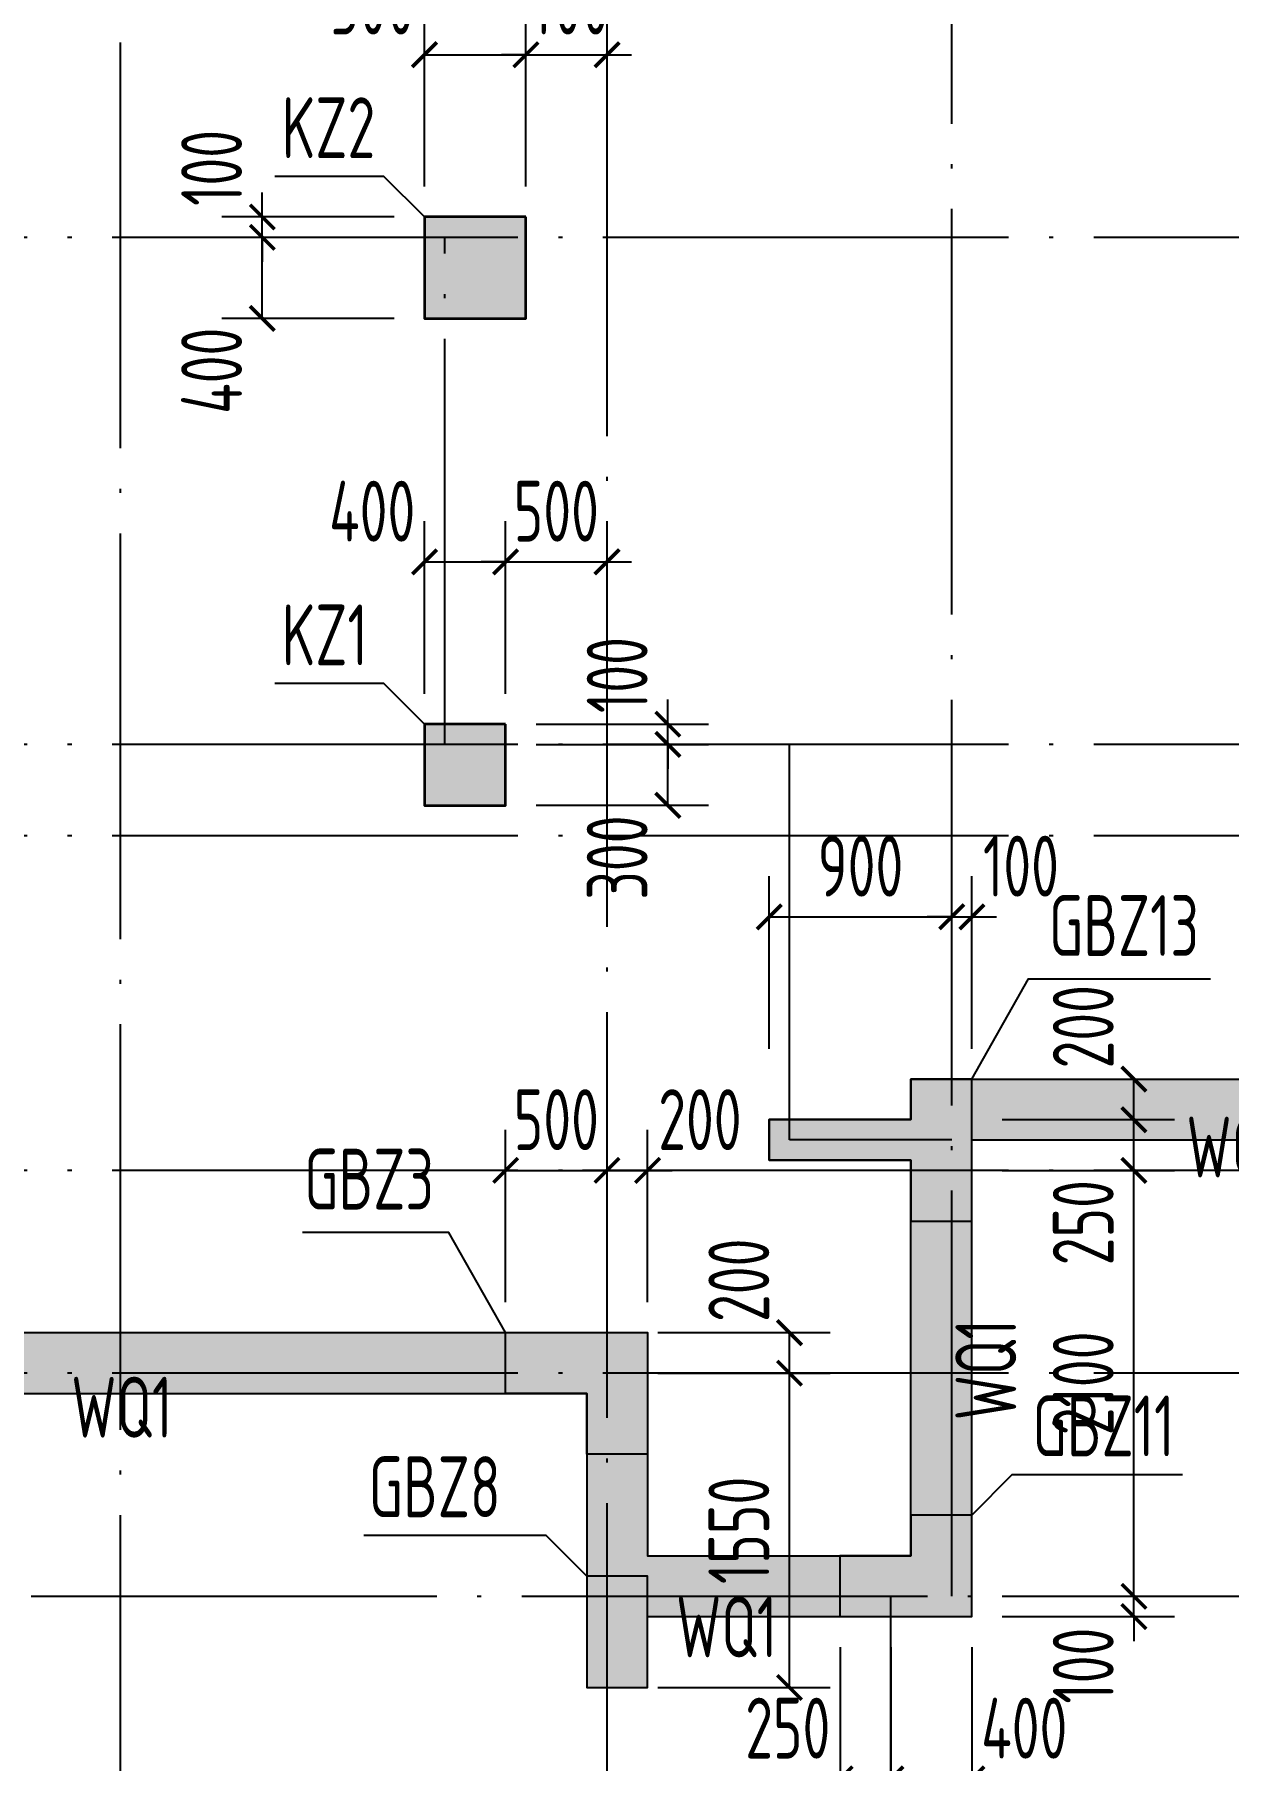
# Model space of a CAD drawing. Extents: x 826826 to 1642106, y -156213 to 399140.
# Drawn here: x 1178600 to 1184488, y 336036 to 344546 of the extents above; entities that cross this region are included whole.
import ezdxf
from ezdxf.enums import TextEntityAlignment as Align

# ---------------------------------------------------------------- set-up
doc = ezdxf.new("R2010")
doc.units = 0
doc.header["$LTSCALE"] = 1000
doc.linetypes.add('DOTE', pattern=[2.42, 2, -0.2, 0.02, -0.2])
doc.layers.get('0').update_dxf_attribs({"linetype": 'CONTINUOUS'})
doc.layers.get('DEFPOINTS').update_dxf_attribs({"linetype": 'CONTINUOUS'})
for name, color, linetype in [('A-AXIS', 1, 'CONTINUOUS'), ('A-DOTE', 10, 'DOTE'), ('S-Q墙填充', 252, 'CONTINUOUS'), ('S-Q墙实线', 6, 'CONTINUOUS'), ('S-Q墙标注', 3, 'CONTINUOUS'), ('S-X详图填充', 252, 'CONTINUOUS'), ('S-X详图实线', 4, 'CONTINUOUS'), ('S-Y一般标注', 3, 'CONTINUOUS'), ('S-Z柱实线', 6, 'CONTINUOUS'), ('S-Z柱编号', 6, 'CONTINUOUS')]:
    doc.layers.add(name, color=color, linetype=linetype)
doc.styles.add('TSSD_DIMENSION', font='Tssdeng.shx', dxfattribs={"width": 0.7, "bigfont": 'tssdchn.shx'})
doc.styles.add('TSSD_REIN', font='tssdeng.shx', dxfattribs={"width": 0.7, "height": 300, "bigfont": 'tssdchn.shx'})
doc.styles.add('结构文字', font='zstxt.shx', dxfattribs={"width": 0.7, "bigfont": 'zshz.shx'})
doc.dimstyles.new('STRUCK', dxfattribs={"dimtxt": 400, "dimasz": 121, "dimexe": 200, "dimexo": 150, "dimgap": 115, "dimtad": 1, "dimdec": 0, "dimdsep": 46, "dimtxsty": '结构文字', "dimblk": 'ARCHTICK', "dimcen": 400, "dimclrd": 3, "dimclre": 3, "dimclrt": 7, "dimadec": 0, "dimazin": 0, "dimtfac": 1, "dimtdec": 0, "dimtix": 1, "dimtmove": 2, "dimatfit": 3, "dimldrblk": '_DIMX', "dimfxl": 0, "dimtolj": 1, "dimtzin": 0, "dimarcsym": 0})
doc.dimstyles.new('TSSD_100_100$0', dxfattribs={"dimtxt": 300, "dimasz": 80, "dimexe": 100, "dimexo": 250, "dimgap": 100, "dimtad": 1, "dimdec": 0, "dimzin": 0, "dimdsep": 46, "dimtxsty": 'TSSD_DIMENSION', "dimblk": 'ARCHTICK', "dimcen": 0, "dimdle": 100, "dimclrd": 3, "dimclre": 3, "dimclrt": 7, "dimadec": 0, "dimazin": 0, "dimtfac": 1, "dimtdec": 0, "dimtix": 1, "dimtmove": 2, "dimatfit": 3, "dimldrblk": 'ARCHTICK', "dimfxl": 0, "dimtolj": 1, "dimtzin": 0, "dimarcsym": 0})

# ---------------------------------------------------------------- blocks, each defined once
blk = doc.blocks.new('_ArchTick')
at = {"color": 0, "linetype": 'ByBlock', "const_width": 0.15}
blk.add_lwpolyline([(-0.5, -0.5), (0.5, 0.5)], dxfattribs=at)
blk = doc.blocks.new('*D50')
at = {"layer": 'DEFPOINTS', "color": 0}
for p in [(747421.3, 350782), (745521.3, 349782), (747421.3, 349782)]:
    blk.add_point(p, dxfattribs=at)
at = {"layer": 'S-Y一般标注', "color": 0, "lineweight": -2}
for p, q in [((745521.3, 350032), (745521.3, 350882)), ((747421.3, 350032), (747421.3, 350882)), ((745421.3, 350782), (747521.3, 350782))]:
    blk.add_line(p, q, dxfattribs=at)
at = {"layer": 'S-Y一般标注', "color": 0, "lineweight": -2, "xscale": 100, "yscale": 100, "zscale": 100, "rotation": 180}
blk.add_blockref('_ArchTick', (745521.3, 350782), dxfattribs=at)
at = {"layer": 'S-Y一般标注', "color": 0, "lineweight": -2, "xscale": 100, "yscale": 100, "zscale": 100}
blk.add_blockref('_ArchTick', (747421.3, 350782), dxfattribs=at)
at = {"layer": 'S-Y一般标注', "color": 7, "insert": (746471.3, 351032), "char_height": 300, "attachment_point": 5, "style": 'TSSD_DIMENSION'}
blk.add_mtext('\\A1;1900', dxfattribs=at)
blk = doc.blocks.new('*D51')
at = {"layer": 'DEFPOINTS', "color": 0}
for p in [(749821.3, 350782), (747421.3, 349782), (749821.3, 349782)]:
    blk.add_point(p, dxfattribs=at)
at = {"layer": 'S-Y一般标注', "color": 0, "lineweight": -2}
for p, q in [((747421.3, 350032), (747421.3, 350882)), ((749821.3, 350032), (749821.3, 350882)), ((747321.3, 350782), (749921.3, 350782))]:
    blk.add_line(p, q, dxfattribs=at)
at = {"layer": 'S-Y一般标注', "color": 0, "lineweight": -2, "xscale": 100, "yscale": 100, "zscale": 100, "rotation": 180}
blk.add_blockref('_ArchTick', (747421.3, 350782), dxfattribs=at)
at = {"layer": 'S-Y一般标注', "color": 0, "lineweight": -2, "xscale": 100, "yscale": 100, "zscale": 100}
blk.add_blockref('_ArchTick', (749821.3, 350782), dxfattribs=at)
at = {"layer": 'S-Y一般标注', "color": 7, "insert": (748621.3, 351032), "char_height": 300, "attachment_point": 5, "style": 'TSSD_DIMENSION'}
blk.add_mtext('\\A1;2400', dxfattribs=at)
blk = doc.blocks.new('*D52')
at = {"layer": 'DEFPOINTS', "color": 0}
for p in [(751521.3, 350782), (749821.3, 349782), (751521.3, 349782)]:
    blk.add_point(p, dxfattribs=at)
at = {"layer": 'S-Y一般标注', "color": 0, "lineweight": -2}
for p, q in [((749821.3, 350032), (749821.3, 350882)), ((751521.3, 350032), (751521.3, 350882)), ((749721.3, 350782), (751621.3, 350782))]:
    blk.add_line(p, q, dxfattribs=at)
at = {"layer": 'S-Y一般标注', "color": 0, "lineweight": -2, "xscale": 100, "yscale": 100, "zscale": 100, "rotation": 180}
blk.add_blockref('_ArchTick', (749821.3, 350782), dxfattribs=at)
at = {"layer": 'S-Y一般标注', "color": 0, "lineweight": -2, "xscale": 100, "yscale": 100, "zscale": 100}
blk.add_blockref('_ArchTick', (751521.3, 350782), dxfattribs=at)
at = {"layer": 'S-Y一般标注', "color": 7, "insert": (750671.3, 351032), "char_height": 300, "attachment_point": 5, "style": 'TSSD_DIMENSION'}
blk.add_mtext('\\A1;1700', dxfattribs=at)
blk = doc.blocks.new('*D53')
at = {"layer": 'DEFPOINTS', "color": 0}
for p in [(754321.3, 350782), (751521.3, 349782), (754321.3, 349782)]:
    blk.add_point(p, dxfattribs=at)
at = {"layer": 'S-Y一般标注', "color": 0, "lineweight": -2}
for p, q in [((751521.3, 350032), (751521.3, 350882)), ((754321.3, 350032), (754321.3, 350882)), ((751421.3, 350782), (754421.3, 350782))]:
    blk.add_line(p, q, dxfattribs=at)
at = {"layer": 'S-Y一般标注', "color": 0, "lineweight": -2, "xscale": 100, "yscale": 100, "zscale": 100, "rotation": 180}
blk.add_blockref('_ArchTick', (751521.3, 350782), dxfattribs=at)
at = {"layer": 'S-Y一般标注', "color": 0, "lineweight": -2, "xscale": 100, "yscale": 100, "zscale": 100}
blk.add_blockref('_ArchTick', (754321.3, 350782), dxfattribs=at)
at = {"layer": 'S-Y一般标注', "color": 7, "insert": (752921.3, 351032), "char_height": 300, "attachment_point": 5, "style": 'TSSD_DIMENSION'}
blk.add_mtext('\\A1;2800', dxfattribs=at)
blk = doc.blocks.new('*D113')
at = {"layer": 'DEFPOINTS', "color": 0}
for p in [(1181523.4, 338145.5), (1182323.4, 338145.5), (1181523.4, 337945.5)]:
    blk.add_point(p, dxfattribs=at)
at = {"layer": 'S-Q墙标注', "color": 3, "lineweight": -2}
for p, q in [((1181673.4, 338145.5), (1182523.4, 338145.5)), ((1182323.4, 337945.5), (1182323.4, 338145.5)), ((1181673.4, 337945.5), (1182523.4, 337945.5))]:
    blk.add_line(p, q, dxfattribs=at)
at = {"layer": 'S-Q墙标注', "color": 3, "lineweight": -2, "xscale": 121, "yscale": 121, "zscale": 121}
for p, rotation in [((1182323.4, 338145.5), 90), ((1182323.4, 337945.5), 270)]:
    blk.add_blockref('_ArchTick', p, dxfattribs=dict(at, rotation=rotation))
at = {"layer": 'S-Q墙标注', "color": 7, "insert": (1182073.4, 338403.6), "char_height": 300, "attachment_point": 5, "rotation": 90, "style": 'TSSD_REIN'}
blk.add_mtext('\\A1;200', dxfattribs=at)
blk = doc.blocks.new('_DIMX')
blk.add_line((-150, 0), (150, 0))
at = {"const_width": 50}
blk.add_lwpolyline([(-70, -70), (70, 70)], dxfattribs=at)
blk = doc.blocks.new('*D114')
at = {"layer": 'DEFPOINTS', "color": 0}
for p in [(1181423.4, 338945.5), (1180923.4, 338145.5), (1181423.4, 338145.5)]:
    blk.add_point(p, dxfattribs=at)
at = {"layer": 'S-Q墙标注', "color": 3, "lineweight": -2}
for p, q in [((1180923.4, 338295.5), (1180923.4, 339145.5)), ((1181423.4, 338295.5), (1181423.4, 339145.5)), ((1180923.4, 338945.5), (1180802.4, 338945.5)), ((1180923.4, 338945.5), (1181423.4, 338945.5)), ((1181423.4, 338945.5), (1181544.4, 338945.5))]:
    blk.add_line(p, q, dxfattribs=at)
at = {"layer": 'S-Q墙标注', "color": 3, "lineweight": -2, "xscale": 121, "yscale": 121, "zscale": 121}
blk.add_blockref('_ArchTick', (1180923.4, 338945.5), dxfattribs=at)
at = {"layer": 'S-Q墙标注', "color": 3, "lineweight": -2, "xscale": 121, "yscale": 121, "zscale": 121, "rotation": 180}
blk.add_blockref('_ArchTick', (1181423.4, 338945.5), dxfattribs=at)
at = {"layer": 'S-Q墙标注', "color": 7, "insert": (1181173.4, 339195.5), "char_height": 300, "attachment_point": 5, "style": 'TSSD_REIN'}
blk.add_mtext('\\A1;500', dxfattribs=at)
blk = doc.blocks.new('*D115')
at = {"layer": 'DEFPOINTS', "color": 0}
for p in [(1181623.4, 338945.5), (1181423.4, 338145.5), (1181623.4, 338145.5)]:
    blk.add_point(p, dxfattribs=at)
at = {"layer": 'S-Q墙标注', "color": 3, "lineweight": -2}
for p, q in [((1181423.4, 338295.5), (1181423.4, 339145.5)), ((1181623.4, 338295.5), (1181623.4, 339145.5)), ((1181423.4, 338945.5), (1181302.4, 338945.5)), ((1181423.4, 338945.5), (1181623.4, 338945.5)), ((1181623.4, 338945.5), (1181744.4, 338945.5))]:
    blk.add_line(p, q, dxfattribs=at)
at = {"layer": 'S-Q墙标注', "color": 3, "lineweight": -2, "xscale": 121, "yscale": 121, "zscale": 121}
blk.add_blockref('_ArchTick', (1181423.4, 338945.5), dxfattribs=at)
at = {"layer": 'S-Q墙标注', "color": 3, "lineweight": -2, "xscale": 121, "yscale": 121, "zscale": 121, "rotation": 180}
blk.add_blockref('_ArchTick', (1181623.4, 338945.5), dxfattribs=at)
at = {"layer": 'S-Q墙标注', "color": 7, "insert": (1181881.5, 339195.5), "char_height": 300, "attachment_point": 5, "style": 'TSSD_REIN'}
blk.add_mtext('\\A1;200', dxfattribs=at)
blk = doc.blocks.new('*D116')
at = {"layer": 'DEFPOINTS', "color": 0}
for p in [(1181523.4, 337945.5), (1182323.4, 337945.5), (1181523.4, 336395.6)]:
    blk.add_point(p, dxfattribs=at)
at = {"layer": 'S-Q墙标注', "color": 3, "lineweight": -2}
for p, q in [((1181673.4, 337945.5), (1182523.4, 337945.5)), ((1182323.4, 336395.6), (1182323.4, 337945.5)), ((1181673.4, 336395.6), (1182523.4, 336395.6))]:
    blk.add_line(p, q, dxfattribs=at)
at = {"layer": 'S-Q墙标注', "color": 3, "lineweight": -2, "xscale": 121, "yscale": 121, "zscale": 121}
for p, rotation in [((1182323.4, 337945.5), 90), ((1182323.4, 336395.6), 270)]:
    blk.add_blockref('_ArchTick', p, dxfattribs=dict(at, rotation=rotation))
at = {"layer": 'S-Q墙标注', "color": 7, "insert": (1182073.4, 337170.6), "char_height": 300, "attachment_point": 5, "rotation": 90, "style": 'TSSD_REIN'}
blk.add_mtext('\\A1;1550', dxfattribs=at)
blk = doc.blocks.new('*D117')
at = {"layer": 'DEFPOINTS', "color": 0}
for p in [(1182572.9, 336745.5), (1182823.4, 336745.5), (1182823.4, 335945.5)]:
    blk.add_point(p, dxfattribs=at)
at = {"layer": 'S-Q墙标注', "color": 3, "lineweight": -2}
for p, q in [((1182572.9, 336595.5), (1182572.9, 335745.5)), ((1182823.4, 336595.5), (1182823.4, 335745.5)), ((1182572.9, 335945.5), (1182823.4, 335945.5))]:
    blk.add_line(p, q, dxfattribs=at)
at = {"layer": 'S-Q墙标注', "color": 3, "lineweight": -2, "xscale": 121, "yscale": 121, "zscale": 121, "rotation": 180}
blk.add_blockref('_ArchTick', (1182572.9, 335945.5), dxfattribs=at)
at = {"layer": 'S-Q墙标注', "color": 3, "lineweight": -2, "xscale": 121, "yscale": 121, "zscale": 121}
blk.add_blockref('_ArchTick', (1182823.4, 335945.5), dxfattribs=at)
at = {"layer": 'S-Q墙标注', "color": 7, "insert": (1182314.8, 336195.5), "char_height": 300, "attachment_point": 5, "style": 'TSSD_REIN'}
blk.add_mtext('\\A1;250', dxfattribs=at)
blk = doc.blocks.new('*D118')
at = {"layer": 'DEFPOINTS', "color": 0}
for p in [(1182823.4, 336745.5), (1183222.9, 336745.5), (1183222.9, 335945.5)]:
    blk.add_point(p, dxfattribs=at)
at = {"layer": 'S-Q墙标注', "color": 3, "lineweight": -2}
for p, q in [((1182823.4, 336595.5), (1182823.4, 335745.5)), ((1183222.9, 336595.5), (1183222.9, 335745.5)), ((1182823.4, 335945.5), (1183222.9, 335945.5))]:
    blk.add_line(p, q, dxfattribs=at)
at = {"layer": 'S-Q墙标注', "color": 3, "lineweight": -2, "xscale": 121, "yscale": 121, "zscale": 121, "rotation": 180}
blk.add_blockref('_ArchTick', (1182823.4, 335945.5), dxfattribs=at)
at = {"layer": 'S-Q墙标注', "color": 3, "lineweight": -2, "xscale": 121, "yscale": 121, "zscale": 121}
blk.add_blockref('_ArchTick', (1183222.9, 335945.5), dxfattribs=at)
at = {"layer": 'S-Q墙标注', "color": 7, "insert": (1183481, 336195.5), "char_height": 300, "attachment_point": 5, "style": 'TSSD_REIN'}
blk.add_mtext('\\A1;400', dxfattribs=at)
blk = doc.blocks.new('*D119')
at = {"layer": 'DEFPOINTS', "color": 0}
for p in [(1183221.9, 336845.5), (1184021.9, 336845.5), (1183221.9, 336745.5)]:
    blk.add_point(p, dxfattribs=at)
at = {"layer": 'S-Q墙标注', "color": 3, "lineweight": -2}
for p, q in [((1184021.9, 336845.5), (1184021.9, 336966.5)), ((1183371.9, 336845.5), (1184221.9, 336845.5)), ((1184021.9, 336745.5), (1184021.9, 336845.5)), ((1183371.9, 336745.5), (1184221.9, 336745.5)), ((1184021.9, 336745.5), (1184021.9, 336624.5))]:
    blk.add_line(p, q, dxfattribs=at)
at = {"layer": 'S-Q墙标注', "color": 3, "lineweight": -2, "xscale": 121, "yscale": 121, "zscale": 121}
for p, rotation in [((1184021.9, 336845.5), 270), ((1184021.9, 336745.5), 90)]:
    blk.add_blockref('_ArchTick', p, dxfattribs=dict(at, rotation=rotation))
at = {"layer": 'S-Q墙标注', "color": 7, "insert": (1183771.9, 336503.6), "char_height": 300, "attachment_point": 5, "rotation": 90, "style": 'TSSD_REIN'}
blk.add_mtext('\\A1;100', dxfattribs=at)
blk = doc.blocks.new('*D120')
at = {"layer": 'DEFPOINTS', "color": 0}
for p in [(1183221.9, 339395.5), (1184021.9, 339395.5), (1183221.9, 339195.5)]:
    blk.add_point(p, dxfattribs=at)
at = {"layer": 'S-Q墙标注', "color": 3, "lineweight": -2}
for p, q in [((1183371.9, 339395.5), (1184221.9, 339395.5)), ((1184021.9, 339195.5), (1184021.9, 339395.5)), ((1183371.9, 339195.5), (1184221.9, 339195.5))]:
    blk.add_line(p, q, dxfattribs=at)
at = {"layer": 'S-Q墙标注', "color": 3, "lineweight": -2, "xscale": 121, "yscale": 121, "zscale": 121}
for p, rotation in [((1184021.9, 339395.5), 90), ((1184021.9, 339195.5), 270)]:
    blk.add_blockref('_ArchTick', p, dxfattribs=dict(at, rotation=rotation))
at = {"layer": 'S-Q墙标注', "color": 7, "insert": (1183771.9, 339653.6), "char_height": 300, "attachment_point": 5, "rotation": 90, "style": 'TSSD_REIN'}
blk.add_mtext('\\A1;200', dxfattribs=at)
blk = doc.blocks.new('*D121')
at = {"layer": 'DEFPOINTS', "color": 0}
for p in [(1183123.4, 340195.5), (1182223.4, 339395.5), (1183123.4, 339395.5)]:
    blk.add_point(p, dxfattribs=at)
at = {"layer": 'S-Q墙标注', "color": 3, "lineweight": -2}
for p, q in [((1182223.4, 339545.5), (1182223.4, 340395.5)), ((1183123.4, 339545.5), (1183123.4, 340395.5)), ((1182223.4, 340195.5), (1183123.4, 340195.5))]:
    blk.add_line(p, q, dxfattribs=at)
at = {"layer": 'S-Q墙标注', "color": 3, "lineweight": -2, "xscale": 121, "yscale": 121, "zscale": 121, "rotation": 180}
blk.add_blockref('_ArchTick', (1182223.4, 340195.5), dxfattribs=at)
at = {"layer": 'S-Q墙标注', "color": 3, "lineweight": -2, "xscale": 121, "yscale": 121, "zscale": 121}
blk.add_blockref('_ArchTick', (1183123.4, 340195.5), dxfattribs=at)
at = {"layer": 'S-Q墙标注', "color": 7, "insert": (1182673.4, 340445.5), "char_height": 300, "attachment_point": 5, "style": 'TSSD_REIN'}
blk.add_mtext('\\A1;900', dxfattribs=at)
blk = doc.blocks.new('*D122')
at = {"layer": 'DEFPOINTS', "color": 0}
for p in [(1183222.9, 340195.5), (1183123.4, 339395.5), (1183222.9, 339395.5)]:
    blk.add_point(p, dxfattribs=at)
at = {"layer": 'S-Q墙标注', "color": 3, "lineweight": -2}
for p, q in [((1183123.4, 339545.5), (1183123.4, 340395.5)), ((1183222.9, 339545.5), (1183222.9, 340395.5)), ((1183123.4, 340195.5), (1183002.4, 340195.5)), ((1183123.4, 340195.5), (1183222.9, 340195.5)), ((1183222.9, 340195.5), (1183343.9, 340195.5))]:
    blk.add_line(p, q, dxfattribs=at)
at = {"layer": 'S-Q墙标注', "color": 3, "lineweight": -2, "xscale": 121, "yscale": 121, "zscale": 121}
blk.add_blockref('_ArchTick', (1183123.4, 340195.5), dxfattribs=at)
at = {"layer": 'S-Q墙标注', "color": 3, "lineweight": -2, "xscale": 121, "yscale": 121, "zscale": 121, "rotation": 180}
blk.add_blockref('_ArchTick', (1183222.9, 340195.5), dxfattribs=at)
at = {"layer": 'S-Q墙标注', "color": 7, "insert": (1183464.8, 340445.5), "char_height": 300, "attachment_point": 5, "style": 'TSSD_REIN'}
blk.add_mtext('\\A1;100', dxfattribs=at)
blk = doc.blocks.new('*D240')
at = {"layer": 'DEFPOINTS', "color": 0}
for p in [(1180923.4, 341145.5), (1181723.4, 341145.5), (1180923.4, 341045.5)]:
    blk.add_point(p, dxfattribs=at)
at = {"layer": 'S-Q墙标注', "color": 3, "lineweight": -2}
for p, q in [((1181723.4, 341145.5), (1181723.4, 341266.5)), ((1181073.4, 341145.5), (1181923.4, 341145.5)), ((1181723.4, 341045.5), (1181723.4, 341145.5)), ((1181073.4, 341045.5), (1181923.4, 341045.5)), ((1181723.4, 341045.5), (1181723.4, 340924.5))]:
    blk.add_line(p, q, dxfattribs=at)
at = {"layer": 'S-Q墙标注', "color": 3, "lineweight": -2, "xscale": 121, "yscale": 121, "zscale": 121}
for p, rotation in [((1181723.4, 341145.5), 270), ((1181723.4, 341045.5), 90)]:
    blk.add_blockref('_ArchTick', p, dxfattribs=dict(at, rotation=rotation))
at = {"layer": 'S-Q墙标注', "color": 7, "insert": (1181473.4, 341387.5), "char_height": 300, "attachment_point": 5, "rotation": 90, "style": 'TSSD_REIN'}
blk.add_mtext('\\A1;100', dxfattribs=at)
blk = doc.blocks.new('*D241')
at = {"layer": 'DEFPOINTS', "color": 0}
for p in [(1180923.4, 341045.5), (1181723.4, 341045.5), (1180923.4, 340745.5)]:
    blk.add_point(p, dxfattribs=at)
at = {"layer": 'S-Q墙标注', "color": 3, "lineweight": -2}
for p, q in [((1181073.4, 341045.5), (1181923.4, 341045.5)), ((1181723.4, 340745.5), (1181723.4, 341045.5)), ((1181073.4, 340745.5), (1181923.4, 340745.5))]:
    blk.add_line(p, q, dxfattribs=at)
at = {"layer": 'S-Q墙标注', "color": 3, "lineweight": -2, "xscale": 121, "yscale": 121, "zscale": 121}
for p, rotation in [((1181723.4, 341045.5), 90), ((1181723.4, 340745.5), 270)]:
    blk.add_blockref('_ArchTick', p, dxfattribs=dict(at, rotation=rotation))
at = {"layer": 'S-Q墙标注', "color": 7, "insert": (1181473.4, 340487.5), "char_height": 300, "attachment_point": 5, "rotation": 90, "style": 'TSSD_REIN'}
blk.add_mtext('\\A1;300', dxfattribs=at)
blk = doc.blocks.new('*D242')
at = {"layer": 'DEFPOINTS', "color": 0}
for p in [(1180923.4, 341945.5), (1180523.4, 341145.5), (1180923.4, 341145.5)]:
    blk.add_point(p, dxfattribs=at)
at = {"layer": 'S-Q墙标注', "color": 3, "lineweight": -2}
for p, q in [((1180523.4, 341295.5), (1180523.4, 342145.5)), ((1180923.4, 341295.5), (1180923.4, 342145.5)), ((1180523.4, 341945.5), (1180923.4, 341945.5))]:
    blk.add_line(p, q, dxfattribs=at)
at = {"layer": 'S-Q墙标注', "color": 3, "lineweight": -2, "xscale": 121, "yscale": 121, "zscale": 121, "rotation": 180}
blk.add_blockref('_ArchTick', (1180523.4, 341945.5), dxfattribs=at)
at = {"layer": 'S-Q墙标注', "color": 3, "lineweight": -2, "xscale": 121, "yscale": 121, "zscale": 121}
blk.add_blockref('_ArchTick', (1180923.4, 341945.5), dxfattribs=at)
at = {"layer": 'S-Q墙标注', "color": 7, "insert": (1180265.3, 342195.5), "char_height": 300, "attachment_point": 5, "style": 'TSSD_REIN'}
blk.add_mtext('\\A1;400', dxfattribs=at)
blk = doc.blocks.new('*D243')
at = {"layer": 'DEFPOINTS', "color": 0}
for p in [(1179723.4, 343645.9), (1180523.4, 343645.9), (1180523.4, 343545.5)]:
    blk.add_point(p, dxfattribs=at)
at = {"layer": 'S-Q墙标注', "color": 3, "lineweight": -2}
for p, q in [((1179723.4, 343645.9), (1179723.4, 343766.9)), ((1180373.4, 343645.9), (1179523.4, 343645.9)), ((1179723.4, 343545.5), (1179723.4, 343645.9)), ((1180373.4, 343545.5), (1179523.4, 343545.5)), ((1179723.4, 343545.5), (1179723.4, 343424.5))]:
    blk.add_line(p, q, dxfattribs=at)
at = {"layer": 'S-Q墙标注', "color": 3, "lineweight": -2, "xscale": 121, "yscale": 121, "zscale": 121}
for p, rotation in [((1179723.4, 343645.9), 270), ((1179723.4, 343545.5), 90)]:
    blk.add_blockref('_ArchTick', p, dxfattribs=dict(at, rotation=rotation))
at = {"layer": 'S-Q墙标注', "color": 7, "insert": (1179473.4, 343887.8), "char_height": 300, "attachment_point": 5, "rotation": 90, "style": 'TSSD_REIN'}
blk.add_mtext('\\A1;100', dxfattribs=at)
blk = doc.blocks.new('*D244')
at = {"layer": 'DEFPOINTS', "color": 0}
for p in [(1179723.4, 343545.5), (1180523.4, 343545.5), (1180523.4, 343145.9)]:
    blk.add_point(p, dxfattribs=at)
at = {"layer": 'S-Q墙标注', "color": 3, "lineweight": -2}
for p, q in [((1180373.4, 343545.5), (1179523.4, 343545.5)), ((1179723.4, 343145.9), (1179723.4, 343545.5)), ((1180373.4, 343145.9), (1179523.4, 343145.9))]:
    blk.add_line(p, q, dxfattribs=at)
at = {"layer": 'S-Q墙标注', "color": 3, "lineweight": -2, "xscale": 121, "yscale": 121, "zscale": 121}
for p, rotation in [((1179723.4, 343545.5), 90), ((1179723.4, 343145.9), 270)]:
    blk.add_blockref('_ArchTick', p, dxfattribs=dict(at, rotation=rotation))
at = {"layer": 'S-Q墙标注', "color": 7, "insert": (1179473.4, 342887.8), "char_height": 300, "attachment_point": 5, "rotation": 90, "style": 'TSSD_REIN'}
blk.add_mtext('\\A1;400', dxfattribs=at)
blk = doc.blocks.new('*D245')
at = {"layer": 'DEFPOINTS', "color": 0}
for p in [(1181023.4, 344445.9), (1180523.4, 343645.9), (1181023.4, 343645.9)]:
    blk.add_point(p, dxfattribs=at)
at = {"layer": 'S-Q墙标注', "color": 3, "lineweight": -2}
for p, q in [((1180523.4, 343795.9), (1180523.4, 344645.9)), ((1181023.4, 343795.9), (1181023.4, 344645.9)), ((1180523.4, 344445.9), (1181023.4, 344445.9))]:
    blk.add_line(p, q, dxfattribs=at)
at = {"layer": 'S-Q墙标注', "color": 3, "lineweight": -2, "xscale": 121, "yscale": 121, "zscale": 121, "rotation": 180}
blk.add_blockref('_ArchTick', (1180523.4, 344445.9), dxfattribs=at)
at = {"layer": 'S-Q墙标注', "color": 3, "lineweight": -2, "xscale": 121, "yscale": 121, "zscale": 121}
blk.add_blockref('_ArchTick', (1181023.4, 344445.9), dxfattribs=at)
at = {"layer": 'S-Q墙标注', "color": 7, "insert": (1180265.3, 344695.9), "char_height": 300, "attachment_point": 5, "style": 'TSSD_REIN'}
blk.add_mtext('\\A1;500', dxfattribs=at)
blk = doc.blocks.new('*D306')
at = {"layer": 'DEFPOINTS', "color": 0}
for p in [(1181423.4, 344445.9), (1181023.4, 343645.9), (1181423.4, 343645.9)]:
    blk.add_point(p, dxfattribs=at)
at = {"layer": 'S-Q墙标注', "color": 3, "lineweight": -2}
for p, q in [((1181023.4, 343795.9), (1181023.4, 344645.9)), ((1181423.4, 343795.9), (1181423.4, 344645.9)), ((1181023.4, 344445.9), (1180902.4, 344445.9)), ((1181023.4, 344445.9), (1181423.4, 344445.9)), ((1181423.4, 344445.9), (1181544.4, 344445.9))]:
    blk.add_line(p, q, dxfattribs=at)
at = {"layer": 'S-Q墙标注', "color": 3, "lineweight": -2, "xscale": 121, "yscale": 121, "zscale": 121}
blk.add_blockref('_ArchTick', (1181023.4, 344445.9), dxfattribs=at)
at = {"layer": 'S-Q墙标注', "color": 3, "lineweight": -2, "xscale": 121, "yscale": 121, "zscale": 121, "rotation": 180}
blk.add_blockref('_ArchTick', (1181423.4, 344445.9), dxfattribs=at)
at = {"layer": 'S-Q墙标注', "color": 7, "insert": (1181223.4, 344695.9), "char_height": 300, "attachment_point": 5, "style": 'TSSD_REIN'}
blk.add_mtext('\\A1;400', dxfattribs=at)
blk = doc.blocks.new('*D307')
at = {"layer": 'DEFPOINTS', "color": 0}
for p in [(1181423.4, 341945.5), (1180923.4, 341145.5), (1181423.4, 341145.5)]:
    blk.add_point(p, dxfattribs=at)
at = {"layer": 'S-Q墙标注', "color": 3, "lineweight": -2}
for p, q in [((1180923.4, 341295.5), (1180923.4, 342145.5)), ((1181423.4, 341295.5), (1181423.4, 342145.5)), ((1180923.4, 341945.5), (1180802.4, 341945.5)), ((1180923.4, 341945.5), (1181423.4, 341945.5)), ((1181423.4, 341945.5), (1181544.4, 341945.5))]:
    blk.add_line(p, q, dxfattribs=at)
at = {"layer": 'S-Q墙标注', "color": 3, "lineweight": -2, "xscale": 121, "yscale": 121, "zscale": 121}
blk.add_blockref('_ArchTick', (1180923.4, 341945.5), dxfattribs=at)
at = {"layer": 'S-Q墙标注', "color": 3, "lineweight": -2, "xscale": 121, "yscale": 121, "zscale": 121, "rotation": 180}
blk.add_blockref('_ArchTick', (1181423.4, 341945.5), dxfattribs=at)
at = {"layer": 'S-Q墙标注', "color": 7, "insert": (1181173.4, 342195.5), "char_height": 300, "attachment_point": 5, "style": 'TSSD_REIN'}
blk.add_mtext('\\A1;500', dxfattribs=at)
blk = doc.blocks.new('*D2473')
at = {"layer": 'DEFPOINTS', "color": 0}
for p in [(1183221.9, 338945.5), (1184021.9, 338945.5), (1183221.9, 336845.5)]:
    blk.add_point(p, dxfattribs=at)
at = {"layer": 'S-Q墙标注', "color": 3, "lineweight": -2}
for p, q in [((1183371.9, 338945.5), (1184221.9, 338945.5)), ((1184021.9, 336845.5), (1184021.9, 338945.5)), ((1183371.9, 336845.5), (1184221.9, 336845.5))]:
    blk.add_line(p, q, dxfattribs=at)
at = {"layer": 'S-Q墙标注', "color": 3, "lineweight": -2, "xscale": 121, "yscale": 121, "zscale": 121}
for p, rotation in [((1184021.9, 338945.5), 90), ((1184021.9, 336845.5), 270)]:
    blk.add_blockref('_ArchTick', p, dxfattribs=dict(at, rotation=rotation))
at = {"layer": 'S-Q墙标注', "color": 7, "insert": (1183771.9, 337895.5), "char_height": 300, "attachment_point": 5, "rotation": 90, "style": 'TSSD_REIN'}
blk.add_mtext('\\A1;2100', dxfattribs=at)
blk = doc.blocks.new('*D2479')
at = {"layer": 'DEFPOINTS', "color": 0}
for p in [(1183221.9, 339195.5), (1184021.9, 339195.5), (1183221.9, 338945.5)]:
    blk.add_point(p, dxfattribs=at)
at = {"layer": 'S-Q墙标注', "color": 3, "lineweight": -2}
for p, q in [((1183371.9, 339195.5), (1184221.9, 339195.5)), ((1184021.9, 338945.5), (1184021.9, 339195.5)), ((1183371.9, 338945.5), (1184221.9, 338945.5))]:
    blk.add_line(p, q, dxfattribs=at)
at = {"layer": 'S-Q墙标注', "color": 3, "lineweight": -2, "xscale": 121, "yscale": 121, "zscale": 121}
for p, rotation in [((1184021.9, 339195.5), 90), ((1184021.9, 338945.5), 270)]:
    blk.add_blockref('_ArchTick', p, dxfattribs=dict(at, rotation=rotation))
at = {"layer": 'S-Q墙标注', "color": 7, "insert": (1183771.9, 338687.5), "char_height": 300, "attachment_point": 5, "rotation": 90, "style": 'TSSD_REIN'}
blk.add_mtext('\\A1;250', dxfattribs=at)
blk = doc.blocks.new('20210801.08473688')
at = {"layer": 'A-AXIS'}
for p, q in [((13400, 19800), (13400, 22300)), ((15100, 19800), (15100, 22300))]:
    blk.add_line(p, q, dxfattribs=at)
at = {"layer": 'A-DOTE'}
for p, q in [((11000, 10500), (11000, 19800)), ((13400, 3300), (13400, 19800)), ((15100, 12100), (15100, 19800)), ((54100, 18800), (3300, 18800)), ((12600, 16300), (12600, 18800)), ((54100, 16300), (3300, 16300)), ((14300, 14350), (14300, 16300)), ((54100, 15850), (3300, 15850)), ((15100, 14350), (14300, 14350)), ((54100, 14200), (3300, 14200)), ((54100, 13200), (3300, 13200)), ((3300, 12100), (54100, 12100)), ((14800, 10200), (14800, 12100))]:
    blk.add_line(p, q, dxfattribs=at)
at = {"layer": 'S-Y一般标注'}
for p1, p2, picture, middle in [((9100, 19800), (11000, 19800), '*D50', (10050, 21050)), ((11000, 19800), (13400, 19800), '*D51', (12200, 21050)), ((13400, 19800), (15100, 19800), '*D52', (14250, 21050)), ((15100, 19800), (17900, 19800), '*D53', (16500, 21050))]:
    dim = blk.add_aligned_dim(p1=p1, p2=p2, distance=1000, dimstyle='TSSD_100_100$0', override={"dimasz": 100, "dimclrd": 0, "dimclre": 0}, dxfattribs=at)
    dim.commit()
    dim.dimension.update_dxf_attribs({"geometry": picture, "text_midpoint": middle, "insert": (-736421.3, -329982)})

msp = doc.modelspace()

# ---------------------------------------------------------------- hatches: boundary and pattern name
at = {"layer": 'S-Q墙填充'}
h = msp.add_hatch(dxfattribs=at)
h.set_pattern_fill('ARMORED', color=252, scale=50, style=0)
h.set_pattern_definition([(50, (-11199.1, -428327.93), (358.63009, -31.37607), [37.5, -412.5]), (355, (-11199.1, -428327.93), (-69.37567, 376.09607), [30, -330]), (100.4514, (-11169.2, -428330.54), (289.25469, 344.71977), [31.870095, -350.57106]), (46.1842, (-11199.1, -428227.93), (533.62052, -82.75951), [56.25, -618.75]), (96.6356, (-11154.6, -428234.8), (467.33135, 487.05894), [47.80514, -525.8565]), (351.1842, (-11199.1, -428227.93), (467.33097, 487.0593), [45, -495]), (21, (-11149.1, -428252.93), (298.453526, -201.309445), [37.5, -412.5]), (326, (-11149.1, -428252.93), (121.65767, 362.57502), [30, -330]), (71.4514, (-11124.22, -428269.7), (420.111314, 161.26525), [31.870095, -350.57106]), (37.5, (-11199.09, -428327.93), (6.079928, 166.446927), [0, -326, 0, -335, 0, -331.25]), (7.5, (-11199.09, -428327.93), (131.534769, 197.205856), [0, -191, 0, -318.5, 0, -126.25]), (327.5, (-11310.59, -428327.93), (266.911218, -11.277436), [0, -125, 0, -390, 0, -517.5]), (317.5, (-11360.6, -428327.93), (291.593085, 50.05249), [0, -162.5, 0, -259, 0, -367.5]), (45, (-11199.1, -428327.93), (-176.776695, 176.776695), [])])
h.paths.add_polyline_path([(1221323.38, 338145.54), (1211823.38, 338145.54), (1211823.38, 337045.53), (1210523.49, 337045.53), (1210523.49, 338995.54), (1211222.03, 338995.54), (1211222.03, 339195.54), (1210523.49, 339195.54), (1210523.49, 339395.54), (1207322.03, 339395.54), (1207322.03, 339195.54), (1206622.03, 339195.54), (1206622.03, 338995.54), (1207322.03, 338995.54), (1207322.03, 337045.53), (1206023.37, 337045.53), (1206023.37, 338145.54), (1187423.38, 338145.54), (1187423.38, 337045.53), (1186123.38, 337045.53), (1186123.38, 338995.54), (1186823.38, 338995.54), (1186823.38, 339195.54), (1186123.38, 339195.54), (1186123.38, 339395.54), (1182921.92, 339395.54), (1182921.92, 339195.54), (1182223.38, 339195.54), (1182223.38, 338995.54), (1182921.92, 338995.54), (1182921.92, 337045.53), (1181623.38, 337045.53), (1181623.38, 338145.54), (1172123.38, 338145.54), (1172123.38, 330645.54), (1175823.38, 330645.54), (1181223.38, 330645.54), (1181223.38, 329445.54), (1187823.38, 329445.54), (1187823.38, 330645.54), (1200223.38, 330645.54), (1205623.38, 330645.54), (1205623.38, 329445.54), (1212223.38, 329445.54), (1212223.38, 330645.54), (1221323.38, 330645.54)])
h.paths.add_polyline_path([(1172423.38, 335145.54), (1173123.38, 335145.54), (1173123.38, 335345.54), (1172423.38, 335345.54), (1172423.38, 337845.54), (1174023.38, 337845.54), (1174023.38, 337195.54), (1174223.38, 337195.54), (1174223.38, 337845.54), (1177023.38, 337845.54), (1177023.38, 335145.54), (1177223.38, 335145.54), (1177223.38, 337845.54), (1181323.38, 337845.54), (1181323.38, 336395.54), (1181623.38, 336395.54), (1181623.38, 336745.53), (1183221.92, 336745.53), (1183221.92, 339095.54), (1185823.38, 339095.54), (1185823.38, 336745.53), (1187423.38, 336745.53), (1187423.38, 336395.54), (1187723.38, 336395.54), (1187723.38, 337845.54), (1191823.38, 337845.54), (1191823.38, 335145.54), (1192023.38, 335145.54), (1192023.38, 337845.54), (1194823.33, 337845.54), (1194821.98, 335145.54), (1195021.98, 335145.54), (1195023.33, 337845.54), (1198423.38, 337845.54), (1198423.38, 335145.54), (1198623.38, 335145.54), (1198623.38, 337845.54), (1201423.38, 337845.54), (1201423.38, 335145.54), (1201623.38, 335145.54), (1201623.38, 337845.54), (1205723.37, 337845.54), (1205723.37, 336495.54), (1206023.37, 336495.54), (1206023.37, 336745.54), (1207622.03, 336745.54), (1207622.03, 339095.54), (1210223.49, 339095.54), (1210223.49, 336745.53), (1211823.38, 336745.53), (1211823.38, 336395.54), (1212123.38, 336395.54), (1212123.38, 337845.54), (1216223.38, 337845.53), (1216223.38, 335145.54), (1216423.38, 335145.54), (1216423.38, 337845.53), (1219223.38, 337845.53), (1219223.38, 337195.61), (1219423.38, 337195.61), (1219423.38, 337845.53), (1221023.38, 337845.53), (1221023.38, 335345.54), (1220323.38, 335345.54), (1220323.38, 335145.54), (1221023.38, 335145.54), (1221023.38, 330945.54), (1217823.38, 330945.54), (1217823.38, 332395.54), (1217623.38, 332395.54), (1217623.38, 330945.54), (1212223.38, 330945.54), (1212223.38, 331195.54), (1211923.38, 331195.54), (1211923.38, 329745.54), (1205923.38, 329745.54), (1205923.38, 331195.54), (1205623.38, 331195.54), (1205623.38, 330945.54), (1200223.38, 330945.54), (1200223.38, 332395.54), (1200023.38, 332395.54), (1200023.38, 330945.54), (1193423.38, 330945.54), (1193423.38, 332395.54), (1193223.38, 332395.54), (1193223.38, 330945.54), (1187823.38, 330945.54), (1187823.38, 331195.54), (1187523.38, 331195.54), (1187523.38, 329745.54), (1181523.38, 329745.54), (1181523.38, 331195.54), (1181223.38, 331195.54), (1181223.38, 330945.54), (1175823.38, 330945.54), (1175823.38, 332395.54), (1175623.38, 332395.54), (1175623.38, 330945.54), (1172423.38, 330945.54)], flags=16)
h.paths.add_polyline_path([(1182723.31, 334845.51), (1182723.31, 335045.53), (1183373.37, 335045.53), (1183373.37, 335045.51), (1183373.37, 332945.54), (1183573.37, 332945.54), (1183573.37, 332745.51), (1183173.37, 332745.51), (1183173.37, 334845.51)], flags=0)
h.paths.add_polyline_path([(1185473.37, 332945.54), (1185673.37, 332945.54), (1185673.37, 335045.53), (1186323.39, 335045.53), (1186323.39, 334845.51), (1185873.37, 334845.51), (1185873.37, 332745.51), (1185473.37, 332745.51)], flags=0)
h.paths.add_polyline_path([(1207123.33, 334845.51), (1207123.33, 335045.53), (1207773.39, 335045.53), (1207773.39, 332945.54), (1207973.39, 332945.54), (1207973.39, 332945.51), (1207973.39, 332745.51), (1207573.39, 332745.51), (1207573.39, 332745.54), (1207573.39, 334845.51)], flags=0)
h.paths.add_polyline_path([(1209873.38, 332945.54), (1210073.38, 332945.54), (1210073.38, 335045.53), (1210723.37, 335045.53), (1210723.37, 334845.51), (1210273.39, 334845.51), (1210273.39, 332745.51), (1209873.38, 332745.51)], flags=0)
at = {"layer": 'S-X详图填充'}
h = msp.add_hatch(color=256, dxfattribs=at)
h.dxf.hatch_style = 1
h.paths.add_polyline_path([(1181023.37, 343645.93), (1180523.37, 343645.93), (1180523.37, 343145.93), (1181023.37, 343145.93)])
h = msp.add_hatch(color=256, dxfattribs=at)
h.dxf.hatch_style = 1
h.paths.add_polyline_path([(1181023.37, 343645.93), (1180523.37, 343645.93), (1180523.37, 343145.93), (1181023.37, 343145.93)])
h = msp.add_hatch(color=256, dxfattribs=at)
h.dxf.hatch_style = 1
h.paths.add_polyline_path([(1180923.38, 341145.56), (1180523.38, 341145.56), (1180523.38, 340745.56), (1180923.38, 340745.56)])
h = msp.add_hatch(color=256, dxfattribs=at)
h.dxf.hatch_style = 1
h.paths.add_polyline_path([(1180923.38, 341145.56), (1180523.38, 341145.56), (1180523.38, 340745.56), (1180923.38, 340745.56)])
h = msp.add_hatch(color=256, dxfattribs=at)
h.dxf.hatch_style = 1
h.paths.add_polyline_path([(1183021.92, 338695.56), (1183221.92, 338695.56), (1183221.92, 339395.54), (1182921.92, 339395.54), (1182921.92, 339195.54), (1182223.38, 339195.54), (1182223.38, 338995.54), (1182921.92, 338995.54), (1182921.92, 338695.56)])
h = msp.add_hatch(color=256, dxfattribs=at)
h.dxf.hatch_style = 1
h.paths.add_polyline_path([(1181623.38, 337545.54), (1181323.38, 337545.54), (1181323.38, 337845.54), (1180923.38, 337845.54), (1180923.38, 338145.54), (1181623.38, 338145.54)])
h = msp.add_hatch(color=256, dxfattribs=at)
h.dxf.hatch_style = 1
h.paths.add_polyline_path([(1183221.92, 337245.53), (1182921.92, 337245.53), (1182921.92, 337045.53), (1182571.91, 337045.53), (1182571.91, 336745.53), (1183221.92, 336745.53)])
h = msp.add_hatch(color=256, dxfattribs=at)
h.dxf.hatch_style = 1
h.paths.add_polyline_path([(1181323.39, 336395.55), (1181623.38, 336395.54), (1181623.36, 336945.57), (1181323.37, 336945.57)])

# ---------------------------------------------------------------- linework, layer by layer
at = {"layer": 'S-Q墙实线'}
for points in [[(1172123.38, 338145.54), (1181623.38, 338145.54), (1181623.38, 337045.53), (1182921.92, 337045.53), (1182921.92, 338995.54), (1182223.38, 338995.54), (1182223.38, 339195.54), (1182921.92, 339195.54), (1182921.92, 339395.54), (1186123.38, 339395.54), (1186123.38, 339195.54), (1186823.38, 339195.54), (1186823.38, 338995.54), (1186123.38, 338995.54), (1186123.38, 337045.53), (1187423.38, 337045.53), (1187423.38, 338145.54), (1206023.37, 338145.54)], [(1172423.38, 335345.54), (1172423.38, 337845.54), (1174023.38, 337845.54), (1174023.38, 337195.54), (1174223.38, 337195.54), (1174223.38, 337845.54), (1177023.38, 337845.54), (1177023.38, 335145.54), (1177223.38, 335145.54), (1177223.38, 337845.54), (1181323.38, 337845.54), (1181323.38, 336395.54), (1181623.38, 336395.54), (1181623.38, 336745.53), (1183221.92, 336745.53), (1183221.92, 339095.54), (1185823.38, 339095.54), (1185823.38, 336745.53), (1187423.38, 336745.53), (1187423.38, 336395.54), (1187723.38, 336395.54), (1187723.38, 337845.54), (1191823.38, 337845.54)]]:
    msp.add_lwpolyline(points, dxfattribs=at)
at = {"layer": 'S-X详图实线'}
for points in [[(1181023.37, 343645.93), (1180523.37, 343645.93), (1180523.37, 343145.93), (1181023.37, 343145.93), (1181023.37, 343645.93)], [(1180923.38, 341145.56), (1180523.38, 341145.56), (1180523.38, 340745.56), (1180923.38, 340745.56), (1180923.38, 341145.56)], [(1183021.92, 338695.56), (1183221.92, 338695.56), (1183221.92, 339395.54), (1182921.92, 339395.54), (1182921.92, 339195.54), (1182223.38, 339195.54), (1182223.38, 338995.54), (1182921.92, 338995.54), (1182921.92, 338695.56)], [(1181623.38, 337545.54), (1181323.38, 337545.54), (1181323.38, 337845.54), (1180923.38, 337845.54), (1180923.38, 338145.54), (1181623.38, 338145.54), (1181623.38, 337545.54)], [(1183221.92, 337245.53), (1182921.92, 337245.53), (1182921.92, 337045.53), (1182571.91, 337045.53), (1182571.91, 336745.53), (1183221.92, 336745.53), (1183221.92, 337245.53)], [(1181323.39, 336395.55), (1181623.38, 336395.54), (1181623.36, 336945.57), (1181323.37, 336945.57), (1181323.39, 336395.55)]]:
    msp.add_lwpolyline(points, close=True, dxfattribs=at)
at = {"layer": 'S-Z柱实线', "lineweight": 35}
for points in [[(1181023.37, 343645.93), (1180523.38, 343645.93), (1180523.38, 343145.93), (1181023.37, 343145.93)], [(1180923.38, 341145.17), (1180523.38, 341145.17), (1180523.38, 340745.17), (1180923.38, 340745.17)]]:
    msp.add_lwpolyline(points, close=True, dxfattribs=at)
at = {"layer": 'S-Z柱编号', "color": 7}
for points in [[(1180523.37, 343645.93), (1180323.37, 343845.93), (1179784.42, 343845.93)], [(1180523.4, 341145.56), (1180323.4, 341345.56), (1179784.45, 341345.56)], [(1183222.92, 339395.54), (1183502.6, 339889.17), (1184399.95, 339889.17)], [(1180923.38, 338145.54), (1180643.69, 338639.17), (1179920.87, 338639.17)], [(1183221.92, 337245.59), (1183421.92, 337445.59), (1184261.92, 337445.59)], [(1181323.38, 336945.57), (1181123.38, 337145.57), (1180224, 337145.57)]]:
    msp.add_lwpolyline(points, dxfattribs=at)

# ---------------------------------------------------------------- block references
at = {"layer": 'S-Y一般标注'}
msp.add_blockref('20210801.08473688', (1168023.38, 324745.54), dxfattribs=at)

# ---------------------------------------------------------------- texts
at = {"layer": 'S-Q墙标注', "style": 'TSSD_REIN', "width": 0.7}
for rotation, p in [(359.999998, (1184529.58, 338820.73)), (89.999998, (1183531.2, 337962.28)), (359.999998, (1179030.31, 337538)), (359.999998, (1182012.92, 336454.99))]:
    msp.add_text('WQ1', height=300, rotation=rotation, dxfattribs=at).set_placement(p, align=Align.BOTTOM_CENTER)
at = {"layer": 'S-Z柱编号', "color": 7, "style": 'TSSD_REIN', "width": 0.7}
for s, p in [('KZ2', (1179819.52, 343845.93)), ('KZ1', (1179819.55, 341345.56)), ('GBZ13', (1183602.6, 339912.56)), ('GBZ3', (1179929.85, 338662.56)), ('GBZ11', (1183521.92, 337445.59)), ('GBZ8', (1180247.99, 337145.57))]:
    msp.add_text(s, height=300, dxfattribs=at).set_placement(p, align=Align.BOTTOM_LEFT)

# ---------------------------------------------------------------- dimensions: what is measured, and where the dimension line sits
at = {"layer": 'S-Q墙标注'}
for base, p1, p2, picture, middle in [((1181023.38, 344445.91), (1180523.38, 343645.91), (1181023.38, 343645.91), '*D245', (1180265.3, 344695.91)), ((1180923.39, 341945.54), (1180523.39, 341145.54), (1180923.39, 341145.54), '*D242', (1180265.31, 342195.54)), ((1183222.92, 340195.54), (1183123.38, 339395.54), (1183222.92, 339395.54), '*D122', (1183464.84, 340445.54)), ((1181623.38, 338945.54), (1181423.39, 338145.54), (1181623.38, 338145.54), '*D115', (1181881.45, 339195.54)), ((1182823.38, 335945.53), (1182572.91, 336745.53), (1182823.38, 336745.53), '*D117', (1182314.83, 336195.53)), ((1183222.92, 335945.53), (1182823.38, 336745.53), (1183222.92, 336745.53), '*D118', (1183480.99, 336195.53))]:
    dim = msp.add_linear_dim(base=base, p1=p1, p2=p2, dimstyle='STRUCK', override={"dimtxt": 300, "dimgap": 100, "dimtxsty": 'TSSD_REIN'}, dxfattribs=at)
    dim.commit()
    dim.dimension.update_dxf_attribs({"geometry": picture, "text_midpoint": middle, "dimtype": 160})
for base, p1, p2, picture, middle in [((1181423.38, 344445.91), (1181023.38, 343645.91), (1181423.38, 343645.91), '*D306', (1181223.38, 344695.91)), ((1181423.38, 341945.54), (1180923.39, 341145.54), (1181423.38, 341145.54), '*D307', (1181173.38, 342195.54)), ((1183123.38, 340195.54), (1182223.38, 339395.54), (1183123.38, 339395.54), '*D121', (1182673.38, 340445.54)), ((1181423.39, 338945.54), (1180923.39, 338145.54), (1181423.39, 338145.54), '*D114', (1181173.39, 339195.54))]:
    dim = msp.add_linear_dim(base=base, p1=p1, p2=p2, dimstyle='STRUCK', override={"dimtxt": 300, "dimgap": 100, "dimtxsty": 'TSSD_REIN'}, dxfattribs=at)
    dim.commit()
    dim.dimension.update_dxf_attribs({"geometry": picture, "text_midpoint": middle})
for base, p1, p2, picture, middle in [((1179723.38, 343645.91), (1180523.37, 343545.54), (1180523.38, 343645.91), '*D243', (1179473.38, 343887.83)), ((1179723.38, 343545.54), (1180523.38, 343145.91), (1180523.37, 343545.54), '*D244', (1179473.38, 342887.83)), ((1181723.39, 341145.54), (1180923.39, 341045.54), (1180923.39, 341145.54), '*D240', (1181473.39, 341387.46)), ((1181723.39, 341045.54), (1180923.39, 340745.54), (1180923.39, 341045.54), '*D241', (1181473.39, 340487.46)), ((1184021.92, 339395.54), (1183221.92, 339195.54), (1183221.92, 339395.54), '*D120', (1183771.92, 339653.62)), ((1184021.92, 339195.54), (1183221.92, 338945.54), (1183221.92, 339195.54), '*D2479', (1183771.92, 338687.46)), ((1182323.39, 338145.54), (1181523.39, 337945.54), (1181523.39, 338145.54), '*D113', (1182073.39, 338403.61)), ((1184021.92, 336845.53), (1183221.92, 336745.53), (1183221.92, 336845.53), '*D119', (1183771.92, 336503.61))]:
    dim = msp.add_linear_dim(base=base, p1=p1, p2=p2, angle=90, dimstyle='STRUCK', override={"dimtxt": 300, "dimgap": 100, "dimtxsty": 'TSSD_REIN'}, dxfattribs=at)
    dim.commit()
    dim.dimension.update_dxf_attribs({"geometry": picture, "text_midpoint": middle, "dimtype": 160})
for base, p1, p2, picture, middle in [((1184021.92, 338945.54), (1183221.92, 336845.53), (1183221.92, 338945.54), '*D2473', (1183771.92, 337895.53)), ((1182323.39, 337945.54), (1181523.39, 336395.61), (1181523.39, 337945.54), '*D116', (1182073.39, 337170.57))]:
    dim = msp.add_linear_dim(base=base, p1=p1, p2=p2, angle=90, dimstyle='STRUCK', override={"dimtxt": 300, "dimgap": 100, "dimtxsty": 'TSSD_REIN'}, dxfattribs=at)
    dim.commit()
    dim.dimension.update_dxf_attribs({"geometry": picture, "text_midpoint": middle})

doc.saveas('drawing.dxf')
